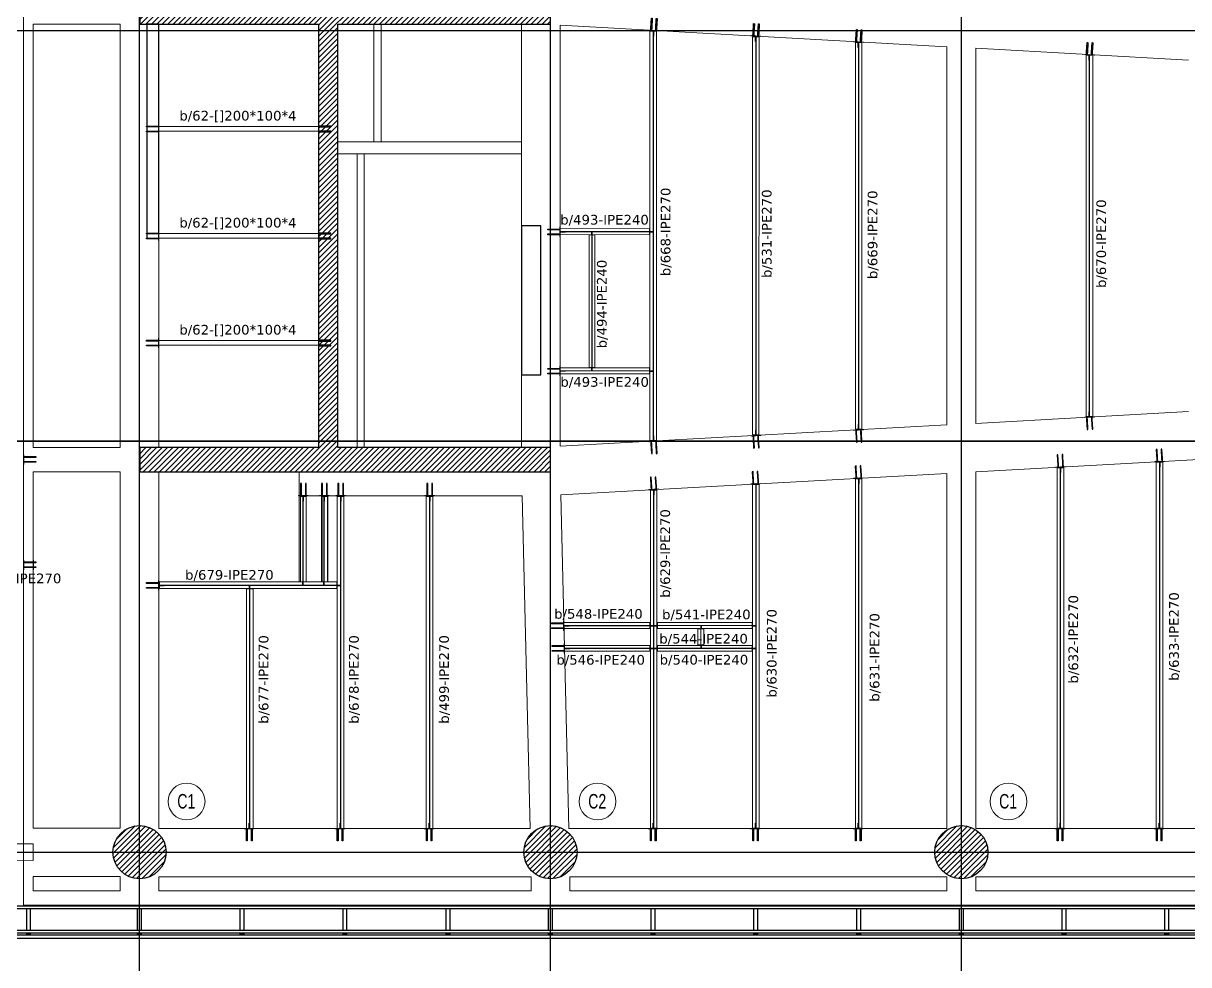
# Model space of a CAD drawing. Header units: millimetres. Extents: x -2452 to 78744, y -21906 to 33736.
# Drawn here: x 10242 to 34348, y -2327 to 17148 of the extents above; entities that cross this region are included whole.
import ezdxf
from ezdxf.enums import TextEntityAlignment as Align

# ---------------------------------------------------------------- set-up
doc = ezdxf.new("R2010")
doc.units = ezdxf.units.MM
doc.header["$LTSCALE"] = 0.9
for name, color, linetype, lineweight in [('0-3', 250, 'Continuous', 5), ('A_ALMA', 8, 'Continuous', 5), ('E_COLUMNAS-4', 1, 'Continuous', 25), ('E_MUROS-1', 2, 'Continuous', 25), ('E_TEXTO', 3, 'Continuous', 9), ('E_VIGAS', 8, 'Continuous', 9), ('E_VIGAS-1', 5, 'Continuous', 25), ('E_VIGAS-2', 10, 'Continuous', 25), ('HCB-PLATINA', 4, 'Continuous', 15), ('HCB-VIGAS', 4, 'Continuous', 15), ('VIGAS_HCB', 4, 'Continuous', 15)]:
    doc.layers.add(name, color=color, linetype=linetype, lineweight=lineweight)
for name, color, linetype in [('HCB-ACH_PANT', 253, 'Continuous'), ('HCB-ANCLAJE', 5, 'Continuous'), ('HCB-EJES', 1, 'Continuous'), ('HCB_PANTALLAS', 6, 'Continuous')]:
    doc.layers.add(name, color=color, linetype=linetype)
doc.layers.get('0-3').off()
doc.styles.add('Arial Narrow', font='', dxfattribs={"width": 0.85, "height": 0.3})
doc.styles.add('VERDANA', font='verdana.ttf')
doc.styles.get('Arial Narrow').set_extended_font_data('Arial Narrow')

# ---------------------------------------------------------------- blocks, each defined once
blk = doc.blocks.new('EST_SFM_VIGA-METALICA-SECCION-C - EST_SFM_VIGA-METALICA-UPN100-1527742-PLANTA DE PISO 14 N_E_ _56_55m')
at = {"layer": 'E_VIGAS-2'}
for p, q in [((34.044, 0.018), (-34.827, 0.018)), ((-34.827, -0.032), (34.044, -0.032))]:
    blk.add_line(p, q, dxfattribs=at)
blk = doc.blocks.new('EST_SFM_VIGA-METALICA-SECCION-C - EST_SFM_VIGA-METALICA-UPN100-1527772-PLANTA DE PISO 14 N_E_ _56_55m')
at = {"layer": 'E_VIGAS-2'}
for p, q in [((34.942, 0.032), (-34.929, 0.032)), ((-34.929, -0.018), (34.942, -0.018))]:
    blk.add_line(p, q, dxfattribs=at)
blk = doc.blocks.new('DCTIB_CNI_EST_MOD-1A-FAC_0001_rvt-2-PLANTA DE PISO 14 N_E_ _56_55m')
at = {"layer": 'E_VIGAS-1'}
for p, q in [((-68.003, 139.567), (-67.921, 139.567)), ((-68.003, 139.567), (-68.003, 139.545)), ((-68.003, 139.495), (-68.003, 139.045)), ((-67.921, 139.567), (-67.921, 139.545)), ((-67.921, 139.495), (-67.921, 139.045)), ((-65.703, 139.567), (-65.621, 139.567)), ((-65.703, 139.545), (-65.703, 139.567)), ((-65.703, 139.045), (-65.703, 139.495)), ((-65.621, 139.545), (-65.621, 139.567)), ((-65.621, 139.045), (-65.621, 139.495)), ((-63.578, 139.567), (-63.496, 139.567)), ((-63.578, 139.545), (-63.578, 139.567)), ((-63.578, 139.045), (-63.578, 139.495)), ((-63.496, 139.545), (-63.496, 139.567)), ((-63.496, 139.045), (-63.496, 139.495)), ((-61.453, 139.567), (-61.371, 139.567)), ((-61.453, 139.545), (-61.453, 139.567)), ((-61.453, 139.045), (-61.453, 139.495)), ((-61.371, 139.545), (-61.371, 139.567)), ((-61.371, 139.045), (-61.371, 139.495)), ((-59.328, 139.567), (-59.246, 139.567)), ((-59.328, 139.567), (-59.328, 139.545)), ((-59.328, 139.495), (-59.328, 139.045)), ((-59.246, 139.567), (-59.246, 139.545)), ((-59.246, 139.495), (-59.246, 139.045)), ((-57.203, 139.567), (-57.121, 139.567)), ((-57.203, 139.545), (-57.203, 139.567)), ((-57.203, 139.045), (-57.203, 139.495)), ((-57.121, 139.545), (-57.121, 139.567)), ((-57.121, 139.045), (-57.121, 139.495)), ((-55.078, 139.567), (-54.996, 139.567)), ((-55.078, 139.545), (-55.078, 139.567)), ((-55.078, 139.045), (-55.078, 139.495)), ((-54.996, 139.545), (-54.996, 139.567)), ((-54.996, 139.045), (-54.996, 139.495)), ((-52.953, 139.567), (-52.871, 139.567)), ((-52.953, 139.545), (-52.953, 139.567)), ((-52.953, 139.045), (-52.953, 139.495)), ((-52.871, 139.545), (-52.871, 139.567)), ((-52.871, 139.045), (-52.871, 139.495)), ((-50.828, 139.567), (-50.746, 139.567)), ((-50.828, 139.567), (-50.828, 139.545)), ((-50.828, 139.495), (-50.828, 139.045)), ((-50.746, 139.567), (-50.746, 139.545)), ((-50.746, 139.495), (-50.746, 139.045)), ((-48.703, 139.567), (-48.621, 139.567)), ((-48.703, 139.545), (-48.703, 139.567)), ((-48.703, 139.045), (-48.703, 139.495)), ((-48.621, 139.545), (-48.621, 139.567)), ((-48.621, 139.045), (-48.621, 139.495)), ((-46.578, 139.567), (-46.496, 139.567)), ((-46.578, 139.545), (-46.578, 139.567)), ((-46.578, 139.045), (-46.578, 139.495)), ((-46.496, 139.545), (-46.496, 139.567)), ((-46.496, 139.045), (-46.496, 139.495)), ((-44.453, 139.567), (-44.371, 139.567)), ((-44.453, 139.545), (-44.453, 139.567)), ((-44.453, 139.045), (-44.453, 139.495)), ((-44.371, 139.545), (-44.371, 139.567)), ((-44.371, 139.045), (-44.371, 139.495)), ((-70.353, 138.882), (-9.971, 138.882)), ((-9.977, 138.947), (-70.348, 138.947)), ((-68.003, 138.995), (-68.003, 138.967)), ((-68.003, 138.967), (-67.921, 138.967)), ((-68.003, 138.966), (-68.003, 138.967)), ((-67.975, 138.966), (-68.003, 138.966)), ((-67.965, 138.961), (-67.965, 138.966)), ((-67.965, 138.947), (-67.965, 138.961)), ((-67.96, 138.966), (-67.96, 138.961)), ((-67.96, 138.961), (-67.96, 138.947)), ((-67.921, 138.966), (-67.949, 138.966)), ((-67.921, 138.995), (-67.921, 138.967)), ((-67.921, 138.967), (-67.921, 138.966)), ((-65.703, 138.967), (-65.703, 138.995)), ((-65.703, 138.966), (-65.703, 138.967)), ((-65.703, 138.967), (-65.621, 138.967)), ((-65.675, 138.966), (-65.703, 138.966)), ((-65.665, 138.961), (-65.665, 138.966)), ((-65.665, 138.947), (-65.665, 138.961)), ((-65.66, 138.966), (-65.66, 138.961)), ((-65.66, 138.961), (-65.66, 138.947)), ((-65.621, 138.966), (-65.649, 138.966)), ((-65.621, 138.967), (-65.621, 138.995)), ((-65.621, 138.967), (-65.621, 138.966)), ((-63.578, 138.967), (-63.578, 138.995)), ((-63.578, 138.966), (-63.578, 138.967)), ((-63.578, 138.967), (-63.496, 138.967)), ((-63.55, 138.966), (-63.578, 138.966)), ((-63.54, 138.961), (-63.54, 138.966)), ((-63.54, 138.947), (-63.54, 138.961)), ((-63.535, 138.966), (-63.535, 138.961)), ((-63.535, 138.961), (-63.535, 138.947)), ((-63.496, 138.966), (-63.524, 138.966)), ((-63.496, 138.967), (-63.496, 138.995)), ((-63.496, 138.967), (-63.496, 138.966)), ((-61.453, 138.967), (-61.453, 138.995)), ((-61.453, 138.966), (-61.453, 138.967)), ((-61.453, 138.967), (-61.371, 138.967)), ((-61.425, 138.966), (-61.453, 138.966)), ((-61.415, 138.961), (-61.415, 138.966)), ((-61.415, 138.947), (-61.415, 138.961)), ((-61.41, 138.966), (-61.41, 138.961)), ((-61.41, 138.961), (-61.41, 138.947)), ((-61.371, 138.966), (-61.399, 138.966)), ((-61.371, 138.967), (-61.371, 138.995)), ((-61.371, 138.967), (-61.371, 138.966)), ((-59.328, 138.995), (-59.328, 138.967)), ((-59.328, 138.967), (-59.246, 138.967)), ((-59.328, 138.966), (-59.328, 138.967)), ((-59.3, 138.966), (-59.328, 138.966)), ((-59.29, 138.961), (-59.29, 138.966)), ((-59.29, 138.947), (-59.29, 138.961)), ((-59.285, 138.966), (-59.285, 138.961)), ((-59.285, 138.961), (-59.285, 138.947)), ((-59.246, 138.966), (-59.274, 138.966)), ((-59.246, 138.995), (-59.246, 138.967)), ((-59.246, 138.967), (-59.246, 138.966)), ((-57.203, 138.967), (-57.203, 138.995)), ((-57.203, 138.966), (-57.203, 138.967)), ((-57.203, 138.967), (-57.121, 138.967)), ((-57.176, 138.966), (-57.203, 138.966)), ((-57.165, 138.961), (-57.165, 138.966)), ((-57.165, 138.947), (-57.165, 138.961)), ((-57.16, 138.966), (-57.16, 138.961)), ((-57.16, 138.961), (-57.16, 138.947)), ((-57.121, 138.966), (-57.149, 138.966)), ((-57.121, 138.967), (-57.121, 138.995)), ((-57.121, 138.967), (-57.121, 138.966)), ((-55.078, 138.967), (-55.078, 138.995)), ((-55.078, 138.966), (-55.078, 138.967)), ((-55.078, 138.967), (-54.996, 138.967)), ((-55.05, 138.966), (-55.078, 138.966)), ((-55.04, 138.961), (-55.04, 138.966)), ((-55.04, 138.947), (-55.04, 138.961)), ((-55.035, 138.966), (-55.035, 138.961)), ((-55.035, 138.961), (-55.035, 138.947)), ((-54.996, 138.966), (-55.024, 138.966)), ((-54.996, 138.967), (-54.996, 138.995)), ((-54.996, 138.967), (-54.996, 138.966)), ((-52.953, 138.967), (-52.953, 138.995)), ((-52.953, 138.966), (-52.953, 138.967)), ((-52.953, 138.967), (-52.871, 138.967)), ((-52.925, 138.966), (-52.953, 138.966)), ((-52.915, 138.961), (-52.915, 138.966)), ((-52.915, 138.947), (-52.915, 138.961)), ((-52.91, 138.966), (-52.91, 138.961)), ((-52.91, 138.961), (-52.91, 138.947)), ((-52.871, 138.966), (-52.899, 138.966)), ((-52.871, 138.967), (-52.871, 138.995)), ((-52.871, 138.967), (-52.871, 138.966)), ((-50.828, 138.995), (-50.828, 138.967)), ((-50.828, 138.967), (-50.746, 138.967)), ((-50.828, 138.966), (-50.828, 138.967)), ((-50.8, 138.966), (-50.828, 138.966)), ((-50.79, 138.961), (-50.79, 138.966)), ((-50.79, 138.947), (-50.79, 138.961)), ((-50.785, 138.966), (-50.785, 138.961)), ((-50.785, 138.961), (-50.785, 138.947)), ((-50.746, 138.966), (-50.774, 138.966)), ((-50.746, 138.995), (-50.746, 138.967)), ((-50.746, 138.967), (-50.746, 138.966)), ((-48.703, 138.967), (-48.703, 138.995)), ((-48.703, 138.966), (-48.703, 138.967)), ((-48.703, 138.967), (-48.621, 138.967)), ((-48.676, 138.966), (-48.703, 138.966)), ((-48.665, 138.961), (-48.665, 138.966)), ((-48.665, 138.947), (-48.665, 138.961)), ((-48.66, 138.966), (-48.66, 138.961)), ((-48.66, 138.961), (-48.66, 138.947)), ((-48.621, 138.966), (-48.649, 138.966)), ((-48.621, 138.967), (-48.621, 138.995)), ((-48.621, 138.967), (-48.621, 138.966)), ((-46.578, 138.967), (-46.578, 138.995)), ((-46.578, 138.966), (-46.578, 138.967)), ((-46.578, 138.967), (-46.496, 138.967)), ((-46.55, 138.966), (-46.578, 138.966)), ((-46.54, 138.961), (-46.54, 138.966)), ((-46.54, 138.947), (-46.54, 138.961)), ((-46.535, 138.966), (-46.535, 138.961)), ((-46.535, 138.961), (-46.535, 138.947)), ((-46.496, 138.966), (-46.524, 138.966)), ((-46.496, 138.967), (-46.496, 138.995)), ((-46.496, 138.967), (-46.496, 138.966)), ((-44.453, 138.967), (-44.453, 138.995)), ((-44.453, 138.966), (-44.453, 138.967)), ((-44.453, 138.967), (-44.371, 138.967)), ((-44.425, 138.966), (-44.453, 138.966)), ((-44.415, 138.961), (-44.415, 138.966)), ((-44.415, 138.947), (-44.415, 138.961)), ((-44.41, 138.966), (-44.41, 138.961)), ((-44.41, 138.961), (-44.41, 138.947)), ((-44.371, 138.966), (-44.399, 138.966)), ((-44.371, 138.967), (-44.371, 138.995)), ((-44.371, 138.967), (-44.371, 138.966))]:
    blk.add_line(p, q, dxfattribs=at)
for points, knots in [([(-67.965, 138.961), (-67.965, 138.962), (-67.965, 138.963), (-67.967, 138.965), (-67.968, 138.965), (-67.97, 138.966), (-67.971, 138.966), (-67.972, 138.966), (-67.974, 138.966), (-67.975, 138.966)], [0, 0, 0, 0, 0.285714, 0.428571, 0.571429, 0.678571, 0.732143, 0.785714, 1, 1, 1, 1]), ([(-67.975, 138.966), (-67.974, 138.966), (-67.973, 138.966), (-67.97, 138.966), (-67.968, 138.965), (-67.966, 138.964), (-67.965, 138.963), (-67.965, 138.962), (-67.965, 138.961)], [0, 0, 0, 0, 0.142857, 0.285714, 0.428571, 0.571429, 0.785714, 1, 1, 1, 1]), ([(-67.96, 138.961), (-67.96, 138.962), (-67.959, 138.963), (-67.958, 138.965), (-67.956, 138.965), (-67.955, 138.966), (-67.954, 138.966), (-67.952, 138.966), (-67.95, 138.966), (-67.949, 138.966)], [0, 0, 0, 0, 0.285714, 0.428571, 0.571429, 0.678571, 0.732143, 0.785714, 1, 1, 1, 1]), ([(-67.949, 138.966), (-67.95, 138.966), (-67.951, 138.966), (-67.954, 138.966), (-67.956, 138.965), (-67.958, 138.964), (-67.959, 138.963), (-67.96, 138.962), (-67.96, 138.961)], [0, 0, 0, 0, 0.142857, 0.285714, 0.428571, 0.571429, 0.785714, 1, 1, 1, 1]), ([(-65.675, 138.966), (-65.674, 138.966), (-65.673, 138.966), (-65.67, 138.966), (-65.668, 138.965), (-65.666, 138.964), (-65.665, 138.963), (-65.665, 138.962), (-65.665, 138.961)], [0, 0, 0, 0, 0.142857, 0.285714, 0.428571, 0.571429, 0.785714, 1, 1, 1, 1]), ([(-65.665, 138.961), (-65.665, 138.962), (-65.665, 138.963), (-65.667, 138.965), (-65.668, 138.965), (-65.67, 138.966), (-65.671, 138.966), (-65.672, 138.966), (-65.674, 138.966), (-65.675, 138.966)], [0, 0, 0, 0, 0.285714, 0.428571, 0.571429, 0.678571, 0.732143, 0.785714, 1, 1, 1, 1]), ([(-65.649, 138.966), (-65.65, 138.966), (-65.651, 138.966), (-65.654, 138.966), (-65.656, 138.965), (-65.658, 138.964), (-65.659, 138.963), (-65.66, 138.962), (-65.66, 138.961)], [0, 0, 0, 0, 0.142857, 0.285714, 0.428571, 0.571429, 0.785714, 1, 1, 1, 1]), ([(-65.66, 138.961), (-65.66, 138.962), (-65.659, 138.963), (-65.658, 138.965), (-65.656, 138.965), (-65.655, 138.966), (-65.654, 138.966), (-65.652, 138.966), (-65.65, 138.966), (-65.649, 138.966)], [0, 0, 0, 0, 0.285714, 0.428571, 0.571429, 0.678571, 0.732143, 0.785714, 1, 1, 1, 1]), ([(-63.55, 138.966), (-63.549, 138.966), (-63.548, 138.966), (-63.545, 138.966), (-63.543, 138.965), (-63.541, 138.964), (-63.54, 138.963), (-63.54, 138.962), (-63.54, 138.961)], [0, 0, 0, 0, 0.142857, 0.285714, 0.428571, 0.571429, 0.785714, 1, 1, 1, 1]), ([(-63.54, 138.961), (-63.54, 138.962), (-63.54, 138.963), (-63.542, 138.965), (-63.543, 138.965), (-63.545, 138.966), (-63.546, 138.966), (-63.547, 138.966), (-63.549, 138.966), (-63.55, 138.966)], [0, 0, 0, 0, 0.285714, 0.428571, 0.571429, 0.678571, 0.732143, 0.785714, 1, 1, 1, 1]), ([(-63.524, 138.966), (-63.525, 138.966), (-63.526, 138.966), (-63.529, 138.966), (-63.531, 138.965), (-63.533, 138.964), (-63.534, 138.963), (-63.535, 138.962), (-63.535, 138.961)], [0, 0, 0, 0, 0.142857, 0.285714, 0.428571, 0.571429, 0.785714, 1, 1, 1, 1]), ([(-63.535, 138.961), (-63.535, 138.962), (-63.534, 138.963), (-63.533, 138.965), (-63.531, 138.965), (-63.53, 138.966), (-63.529, 138.966), (-63.527, 138.966), (-63.525, 138.966), (-63.524, 138.966)], [0, 0, 0, 0, 0.285714, 0.428571, 0.571429, 0.678571, 0.732143, 0.785714, 1, 1, 1, 1]), ([(-61.425, 138.966), (-61.424, 138.966), (-61.423, 138.966), (-61.42, 138.966), (-61.418, 138.965), (-61.416, 138.964), (-61.415, 138.963), (-61.415, 138.962), (-61.415, 138.961)], [0, 0, 0, 0, 0.142857, 0.285714, 0.428571, 0.571429, 0.785714, 1, 1, 1, 1]), ([(-61.415, 138.961), (-61.415, 138.962), (-61.415, 138.963), (-61.417, 138.965), (-61.418, 138.965), (-61.42, 138.966), (-61.421, 138.966), (-61.422, 138.966), (-61.424, 138.966), (-61.425, 138.966)], [0, 0, 0, 0, 0.285714, 0.428571, 0.571429, 0.678571, 0.732143, 0.785714, 1, 1, 1, 1]), ([(-61.399, 138.966), (-61.4, 138.966), (-61.401, 138.966), (-61.404, 138.966), (-61.406, 138.965), (-61.408, 138.964), (-61.409, 138.963), (-61.41, 138.962), (-61.41, 138.961)], [0, 0, 0, 0, 0.142857, 0.285714, 0.428571, 0.571429, 0.785714, 1, 1, 1, 1]), ([(-61.41, 138.961), (-61.41, 138.962), (-61.409, 138.963), (-61.408, 138.965), (-61.406, 138.965), (-61.405, 138.966), (-61.404, 138.966), (-61.402, 138.966), (-61.4, 138.966), (-61.399, 138.966)], [0, 0, 0, 0, 0.285714, 0.428571, 0.571429, 0.678571, 0.732143, 0.785714, 1, 1, 1, 1]), ([(-59.29, 138.961), (-59.29, 138.962), (-59.29, 138.963), (-59.292, 138.965), (-59.293, 138.965), (-59.295, 138.966), (-59.296, 138.966), (-59.297, 138.966), (-59.299, 138.966), (-59.3, 138.966)], [0, 0, 0, 0, 0.285714, 0.428571, 0.571429, 0.678571, 0.732143, 0.785714, 1, 1, 1, 1]), ([(-59.3, 138.966), (-59.299, 138.966), (-59.298, 138.966), (-59.295, 138.966), (-59.293, 138.965), (-59.291, 138.964), (-59.29, 138.963), (-59.29, 138.962), (-59.29, 138.961)], [0, 0, 0, 0, 0.142857, 0.285714, 0.428571, 0.571429, 0.785714, 1, 1, 1, 1]), ([(-59.285, 138.961), (-59.285, 138.962), (-59.284, 138.963), (-59.283, 138.965), (-59.281, 138.965), (-59.28, 138.966), (-59.279, 138.966), (-59.277, 138.966), (-59.275, 138.966), (-59.274, 138.966)], [0, 0, 0, 0, 0.285714, 0.428571, 0.571429, 0.678571, 0.732143, 0.785714, 1, 1, 1, 1]), ([(-59.274, 138.966), (-59.275, 138.966), (-59.276, 138.966), (-59.279, 138.966), (-59.281, 138.965), (-59.283, 138.964), (-59.284, 138.963), (-59.285, 138.962), (-59.285, 138.961)], [0, 0, 0, 0, 0.142857, 0.285714, 0.428571, 0.571429, 0.785714, 1, 1, 1, 1]), ([(-57.176, 138.966), (-57.175, 138.966), (-57.173, 138.966), (-57.171, 138.966), (-57.168, 138.965), (-57.167, 138.964), (-57.165, 138.963), (-57.165, 138.962), (-57.165, 138.961)], [0, 0, 0, 0, 0.142857, 0.285714, 0.428571, 0.571429, 0.785714, 1, 1, 1, 1]), ([(-57.165, 138.961), (-57.165, 138.962), (-57.165, 138.963), (-57.167, 138.965), (-57.168, 138.965), (-57.17, 138.966), (-57.171, 138.966), (-57.173, 138.966), (-57.174, 138.966), (-57.176, 138.966)], [0, 0, 0, 0, 0.285714, 0.428571, 0.571429, 0.678571, 0.732143, 0.785714, 1, 1, 1, 1]), ([(-57.149, 138.966), (-57.15, 138.966), (-57.152, 138.966), (-57.154, 138.966), (-57.156, 138.965), (-57.158, 138.964), (-57.16, 138.963), (-57.16, 138.962), (-57.16, 138.961)], [0, 0, 0, 0, 0.142857, 0.285714, 0.428571, 0.571429, 0.785714, 1, 1, 1, 1]), ([(-57.16, 138.961), (-57.16, 138.962), (-57.159, 138.963), (-57.158, 138.965), (-57.156, 138.965), (-57.155, 138.966), (-57.154, 138.966), (-57.152, 138.966), (-57.15, 138.966), (-57.149, 138.966)], [0, 0, 0, 0, 0.285714, 0.428571, 0.571429, 0.678571, 0.732143, 0.785714, 1, 1, 1, 1]), ([(-55.05, 138.966), (-55.049, 138.966), (-55.048, 138.966), (-55.045, 138.966), (-55.043, 138.965), (-55.041, 138.964), (-55.04, 138.963), (-55.04, 138.962), (-55.04, 138.961)], [0, 0, 0, 0, 0.142857, 0.285714, 0.428571, 0.571429, 0.785714, 1, 1, 1, 1]), ([(-55.04, 138.961), (-55.04, 138.962), (-55.04, 138.963), (-55.042, 138.965), (-55.043, 138.965), (-55.045, 138.966), (-55.046, 138.966), (-55.047, 138.966), (-55.049, 138.966), (-55.05, 138.966)], [0, 0, 0, 0, 0.285714, 0.428571, 0.571429, 0.678571, 0.732143, 0.785714, 1, 1, 1, 1]), ([(-55.024, 138.966), (-55.025, 138.966), (-55.026, 138.966), (-55.029, 138.966), (-55.031, 138.965), (-55.033, 138.964), (-55.034, 138.963), (-55.035, 138.962), (-55.035, 138.961)], [0, 0, 0, 0, 0.142857, 0.285714, 0.428571, 0.571429, 0.785714, 1, 1, 1, 1]), ([(-55.035, 138.961), (-55.035, 138.962), (-55.034, 138.963), (-55.033, 138.965), (-55.031, 138.965), (-55.03, 138.966), (-55.029, 138.966), (-55.027, 138.966), (-55.025, 138.966), (-55.024, 138.966)], [0, 0, 0, 0, 0.285714, 0.428571, 0.571429, 0.678571, 0.732143, 0.785714, 1, 1, 1, 1]), ([(-52.925, 138.966), (-52.924, 138.966), (-52.923, 138.966), (-52.92, 138.966), (-52.918, 138.965), (-52.916, 138.964), (-52.915, 138.963), (-52.915, 138.962), (-52.915, 138.961)], [0, 0, 0, 0, 0.142857, 0.285714, 0.428571, 0.571429, 0.785714, 1, 1, 1, 1]), ([(-52.915, 138.961), (-52.915, 138.962), (-52.915, 138.963), (-52.917, 138.965), (-52.918, 138.965), (-52.92, 138.966), (-52.921, 138.966), (-52.922, 138.966), (-52.924, 138.966), (-52.925, 138.966)], [0, 0, 0, 0, 0.285714, 0.428571, 0.571429, 0.678571, 0.732143, 0.785714, 1, 1, 1, 1]), ([(-52.899, 138.966), (-52.9, 138.966), (-52.901, 138.966), (-52.904, 138.966), (-52.906, 138.965), (-52.908, 138.964), (-52.909, 138.963), (-52.91, 138.962), (-52.91, 138.961)], [0, 0, 0, 0, 0.142857, 0.285714, 0.428571, 0.571429, 0.785714, 1, 1, 1, 1]), ([(-52.91, 138.961), (-52.91, 138.962), (-52.909, 138.963), (-52.908, 138.965), (-52.906, 138.965), (-52.905, 138.966), (-52.904, 138.966), (-52.902, 138.966), (-52.9, 138.966), (-52.899, 138.966)], [0, 0, 0, 0, 0.285714, 0.428571, 0.571429, 0.678571, 0.732143, 0.785714, 1, 1, 1, 1]), ([(-50.79, 138.961), (-50.79, 138.962), (-50.79, 138.963), (-50.792, 138.965), (-50.793, 138.965), (-50.795, 138.966), (-50.796, 138.966), (-50.797, 138.966), (-50.799, 138.966), (-50.8, 138.966)], [0, 0, 0, 0, 0.285714, 0.428571, 0.571429, 0.678571, 0.732143, 0.785714, 1, 1, 1, 1]), ([(-50.8, 138.966), (-50.799, 138.966), (-50.798, 138.966), (-50.795, 138.966), (-50.793, 138.965), (-50.791, 138.964), (-50.79, 138.963), (-50.79, 138.962), (-50.79, 138.961)], [0, 0, 0, 0, 0.142857, 0.285714, 0.428571, 0.571429, 0.785714, 1, 1, 1, 1]), ([(-50.785, 138.961), (-50.785, 138.962), (-50.784, 138.963), (-50.783, 138.965), (-50.781, 138.965), (-50.78, 138.966), (-50.779, 138.966), (-50.777, 138.966), (-50.775, 138.966), (-50.774, 138.966)], [0, 0, 0, 0, 0.285714, 0.428571, 0.571429, 0.678571, 0.732143, 0.785714, 1, 1, 1, 1]), ([(-50.774, 138.966), (-50.775, 138.966), (-50.776, 138.966), (-50.779, 138.966), (-50.781, 138.965), (-50.783, 138.964), (-50.784, 138.963), (-50.785, 138.962), (-50.785, 138.961)], [0, 0, 0, 0, 0.142857, 0.285714, 0.428571, 0.571429, 0.785714, 1, 1, 1, 1]), ([(-48.676, 138.966), (-48.675, 138.966), (-48.673, 138.966), (-48.671, 138.966), (-48.668, 138.965), (-48.667, 138.964), (-48.665, 138.963), (-48.665, 138.962), (-48.665, 138.961)], [0, 0, 0, 0, 0.142857, 0.285714, 0.428571, 0.571429, 0.785714, 1, 1, 1, 1]), ([(-48.665, 138.961), (-48.665, 138.962), (-48.665, 138.963), (-48.667, 138.965), (-48.668, 138.965), (-48.67, 138.966), (-48.671, 138.966), (-48.673, 138.966), (-48.674, 138.966), (-48.676, 138.966)], [0, 0, 0, 0, 0.285714, 0.428571, 0.571429, 0.678571, 0.732143, 0.785714, 1, 1, 1, 1]), ([(-48.649, 138.966), (-48.65, 138.966), (-48.652, 138.966), (-48.654, 138.966), (-48.656, 138.965), (-48.658, 138.964), (-48.66, 138.963), (-48.66, 138.962), (-48.66, 138.961)], [0, 0, 0, 0, 0.142857, 0.285714, 0.428571, 0.571429, 0.785714, 1, 1, 1, 1]), ([(-48.66, 138.961), (-48.66, 138.962), (-48.659, 138.963), (-48.658, 138.965), (-48.656, 138.965), (-48.655, 138.966), (-48.654, 138.966), (-48.652, 138.966), (-48.65, 138.966), (-48.649, 138.966)], [0, 0, 0, 0, 0.285714, 0.428571, 0.571429, 0.678571, 0.732143, 0.785714, 1, 1, 1, 1]), ([(-46.55, 138.966), (-46.549, 138.966), (-46.548, 138.966), (-46.545, 138.966), (-46.543, 138.965), (-46.541, 138.964), (-46.54, 138.963), (-46.54, 138.962), (-46.54, 138.961)], [0, 0, 0, 0, 0.142857, 0.285714, 0.428571, 0.571429, 0.785714, 1, 1, 1, 1]), ([(-46.54, 138.961), (-46.54, 138.962), (-46.54, 138.963), (-46.542, 138.965), (-46.543, 138.965), (-46.545, 138.966), (-46.546, 138.966), (-46.547, 138.966), (-46.549, 138.966), (-46.55, 138.966)], [0, 0, 0, 0, 0.285714, 0.428571, 0.571429, 0.678571, 0.732143, 0.785714, 1, 1, 1, 1]), ([(-46.524, 138.966), (-46.525, 138.966), (-46.526, 138.966), (-46.529, 138.966), (-46.531, 138.965), (-46.533, 138.964), (-46.534, 138.963), (-46.535, 138.962), (-46.535, 138.961)], [0, 0, 0, 0, 0.142857, 0.285714, 0.428571, 0.571429, 0.785714, 1, 1, 1, 1]), ([(-46.535, 138.961), (-46.535, 138.962), (-46.534, 138.963), (-46.533, 138.965), (-46.531, 138.965), (-46.53, 138.966), (-46.529, 138.966), (-46.527, 138.966), (-46.525, 138.966), (-46.524, 138.966)], [0, 0, 0, 0, 0.285714, 0.428571, 0.571429, 0.678571, 0.732143, 0.785714, 1, 1, 1, 1]), ([(-44.425, 138.966), (-44.424, 138.966), (-44.423, 138.966), (-44.42, 138.966), (-44.418, 138.965), (-44.416, 138.964), (-44.415, 138.963), (-44.415, 138.962), (-44.415, 138.961)], [0, 0, 0, 0, 0.142857, 0.285714, 0.428571, 0.571429, 0.785714, 1, 1, 1, 1]), ([(-44.415, 138.961), (-44.415, 138.962), (-44.415, 138.963), (-44.417, 138.965), (-44.418, 138.965), (-44.42, 138.966), (-44.421, 138.966), (-44.422, 138.966), (-44.424, 138.966), (-44.425, 138.966)], [0, 0, 0, 0, 0.285714, 0.428571, 0.571429, 0.678571, 0.732143, 0.785714, 1, 1, 1, 1]), ([(-44.399, 138.966), (-44.4, 138.966), (-44.401, 138.966), (-44.404, 138.966), (-44.406, 138.965), (-44.408, 138.964), (-44.409, 138.963), (-44.41, 138.962), (-44.41, 138.961)], [0, 0, 0, 0, 0.142857, 0.285714, 0.428571, 0.571429, 0.785714, 1, 1, 1, 1]), ([(-44.41, 138.961), (-44.41, 138.962), (-44.409, 138.963), (-44.408, 138.965), (-44.406, 138.965), (-44.405, 138.966), (-44.404, 138.966), (-44.402, 138.966), (-44.4, 138.966), (-44.399, 138.966)], [0, 0, 0, 0, 0.285714, 0.428571, 0.571429, 0.678571, 0.732143, 0.785714, 1, 1, 1, 1])]:
    blk.add_open_spline(points, degree=3, knots=knots, dxfattribs=at)
for name, p in [('EST_SFM_VIGA-METALICA-SECCION-C - EST_SFM_VIGA-METALICA-UPN100-1527742-PLANTA DE PISO 14 N_E_ _56_55m', (-39.77, 139.527)), ('EST_SFM_VIGA-METALICA-SECCION-C - EST_SFM_VIGA-METALICA-UPN100-1527772-PLANTA DE PISO 14 N_E_ _56_55m', (-40.169, 139.013))]:
    blk.add_blockref(name, p, dxfattribs=at)
blk = doc.blocks.new('CNI_TAG COLUMNAS CONCRETO MARCA - CNI_COLUMNA CONCRETO-582370-PLANTA DE PISO 14 N_E_ _56_55m')
at = {"layer": 'E_TEXTO'}
for start, end in [(360, 180), (180, 360)]:
    blk.add_arc((0.00026, -0.00015), 0.00254, start, end, dxfattribs=at)
blk = doc.blocks.new('CX-CONC')
at = {"layer": 'HCB-ANCLAJE'}
for points in [[(-50, -8), (-46, -6), (-42, -8), (-40, -8), (-38, -14), (-38, -52), (-38, -256), (-54, -256), (-54, -52), (-54, -14), (-52, -8)], [(50, -8), (54, -6), (58, -8), (60, -8), (62, -14), (62, -52), (62, -256), (46, -256), (46, -52), (46, -14), (48, -8)]]:
    blk.add_lwpolyline(points, close=True, dxfattribs=at)
at = {"layer": 'HCB-PLATINA'}
blk.add_lwpolyline([(-100, -6), (100, -6), (100, 0), (-100, 0)], close=True, dxfattribs=at)

msp = doc.modelspace()

# ---------------------------------------------------------------- hatches: boundary and pattern name
at = {"layer": 'HCB-ACH_PANT'}
h = msp.add_hatch(dxfattribs=at)
h.set_pattern_fill('ANSI31', color=256, scale=25)
h.set_pattern_definition([(45, (-17030.31, -55448.78), (-56.1266, 56.1266), [])])
h.paths.add_polyline_path([(12649.3, 8370.1), (12649.3, 7870.1), (21149.3, 7870.1), (21149.3, 8370.1), (16749.3, 8370.1), (16749.3, 17130.1), (21149.3, 17130.1), (21149.3, 17630.1), (12649.3, 17630.1), (12649.3, 17130.1), (16349.3, 17130.1), (16349.3, 8370.1)])
h = msp.add_hatch(dxfattribs=at)
h.set_pattern_fill('ANSI31', color=256, scale=25)
edge = h.paths.add_edge_path()
edge.add_arc((12646.2, 0), 550, 0, 360)
h = msp.add_hatch(dxfattribs=at)
h.set_pattern_fill('ANSI31', color=256, scale=25)
h.set_pattern_definition([(45, (8500, -7e-12), (-56.1266, 56.1266), [])])
edge = h.paths.add_edge_path()
edge.add_arc((21146.2, 0), 550, 0, 360)
h = msp.add_hatch(dxfattribs=at)
h.set_pattern_fill('ANSI31', color=256, scale=25)
h.set_pattern_definition([(45, (17000, -7e-12), (-56.1266, 56.1266), [])])
edge = h.paths.add_edge_path()
edge.add_arc((29646.2, 0), 550, 0, 360)

# ---------------------------------------------------------------- linework, layer by layer
for points in [[(23274.4, 16883.3), (23274.4, 16993.3), (23280.4, 16993.3), (23280.4, 16883.3)], [(25387, 16772.1), (25387, 16882.1), (25393, 16882.1), (25393, 16772.1)], [(27511.8, 16648.7), (27511.8, 16758.7), (27517.8, 16758.7), (27517.8, 16648.7)], [(32286.8, 16384.4), (32286.8, 16494.4), (32292.8, 16494.4), (32292.8, 16384.4)], [(21457.4, 12830.5), (21347.4, 12830.5), (21347.4, 12836.5), (21457.4, 12836.5)], [(21457.4, 9948.9), (21347.4, 9948.9), (21347.4, 9954.9), (21457.4, 9954.9)], [(32286.9, 9111.7), (32286.9, 9001.7), (32292.9, 9001.7), (32292.9, 9111.7)], [(25386.7, 8730.5), (25386.7, 8620.5), (25392.7, 8620.5), (25392.7, 8730.5)], [(27511.7, 8847.9), (27511.7, 8737.9), (27517.7, 8737.9), (27517.7, 8847.9)], [(23274.6, 8613.9), (23274.6, 8503.9), (23280.6, 8503.9), (23280.6, 8613.9)], [(31705.7, 7857.5), (31705.7, 7967.5), (31699.7, 7967.5), (31699.7, 7857.5)], [(33755.5, 7970.7), (33755.5, 8080.7), (33749.5, 8080.7), (33749.5, 7970.7)], [(27530.5, 7626.8), (27530.5, 7736.8), (27524.5, 7736.8), (27524.5, 7626.8)], [(23290.7, 7393.1), (23290.7, 7503.1), (23284.7, 7503.1), (23284.7, 7393.1)], [(25399.5, 7509.1), (25399.5, 7619.1), (25393.5, 7619.1), (25393.5, 7509.1)], [(16037.9, 7260.1), (16037.9, 7370.1), (16031.9, 7370.1), (16031.9, 7260.1)], [(16472.9, 7260.1), (16472.9, 7370.1), (16466.9, 7370.1), (16466.9, 7260.1)], [(16813.2, 7260.1), (16813.2, 7370.1), (16807.2, 7370.1), (16807.2, 7260.1)], [(18655.5, 7260.2), (18655.5, 7370.2), (18649.5, 7370.2), (18649.5, 7260.2)], [(13157.1, 5513.1), (13047.1, 5513.1), (13047.1, 5519.1), (13157.1, 5519.1)], [(21534.7, 4679.3), (21424.7, 4679.3), (21424.7, 4685.3), (21534.7, 4685.3)], [(21548.9, 4209.3), (21438.9, 4209.3), (21438.9, 4215.3), (21548.9, 4215.3)], [(14922.8, 600.1), (14922.8, 490.1), (14916.8, 490.1), (14916.8, 600.1)], [(16800.6, 600.1), (16800.6, 490.1), (16794.6, 490.1), (16794.6, 600.1)], [(18642.9, 600.1), (18642.9, 490.1), (18636.9, 490.1), (18636.9, 600.1)], [(23278.1, 600.1), (23278.1, 490.1), (23272.1, 490.1), (23272.1, 600.1)], [(25392.9, 600.1), (25392.9, 490.1), (25386.9, 490.1), (25386.9, 600.1)], [(27517.9, 600.1), (27517.9, 490.1), (27511.9, 490.1), (27511.9, 600.1)], [(31692.9, 600.1), (31692.9, 490.1), (31686.9, 490.1), (31686.9, 600.1)], [(33742.9, 600.1), (33742.9, 490.1), (33736.9, 490.1), (33736.9, 600.1)]]:
    msp.add_lwpolyline(points, close=True)
at = {"layer": 'A_ALMA'}
for p, q in [((23267.8, 8527.2), (23267.8, 16979.6)), ((23274.4, 8527.2), (23274.4, 16979.6)), ((25392.9, 8640.9), (25392.9, 16862)), ((25399.5, 8640.9), (25399.5, 16862)), ((27517.9, 8758.2), (27517.9, 16744.4)), ((27524.5, 8758.2), (27524.5, 16744.4)), ((32292.9, 9011.8), (32292.9, 16486.4)), ((32299.5, 9015.7), (32299.5, 16486.4)), ((21357.4, 12842.7), (23193.7, 12842.7)), ((21357.4, 12836.5), (23194.7, 12836.5)), ((22003.2, 10028.2), (22003.2, 12770.4)), ((22009.4, 10028.2), (22009.4, 12770.4)), ((21357.4, 9961.1), (23193.7, 9961.1)), ((21357.4, 9954.9), (23194.7, 9954.9)), ((33742.9, 510), (33742.9, 8066.8)), ((33749.5, 510), (33749.5, 8066.8)), ((27517.9, 510), (27517.9, 7716.7)), ((27524.5, 510), (27524.5, 7716.7)), ((31692.9, 510), (31692.9, 7953.5)), ((31699.5, 510), (31699.5, 7953.5)), ((23278.1, 510), (23278.1, 7482.5)), ((23284.7, 510), (23284.7, 7482.5)), ((25392.9, 512.8), (25392.9, 7599.3)), ((25399.5, 512.8), (25399.5, 7599.3)), ((16025.3, 5590.1), (16025.3, 7370.1)), ((16031.9, 5590.1), (16031.9, 7370.1)), ((16460.3, 5590.1), (16460.3, 7360.1)), ((16466.9, 5590.1), (16466.9, 7360.1)), ((16800.6, 510), (16800.6, 7360.1)), ((16807.2, 510), (16807.2, 7350.1)), ((18642.9, 510), (18642.9, 7360.1)), ((18649.5, 510), (18649.5, 7350.1)), ((13058.9, 5525.9), (16723.7, 5525.9)), ((13058.9, 5519.3), (16723.7, 5519.3)), ((14922.9, 510), (14922.9, 5445.1)), ((14922.9, 510), (14922.9, 5442.3)), ((14929.5, 510), (14929.5, 5445.1)), ((14929.5, 510), (14929.5, 5442.3)), ((21436.2, 4691.9), (23203.9, 4691.9)), ((21436.2, 4685.7), (23204.9, 4685.7)), ((23358.9, 4693), (25318.7, 4693)), ((23359.9, 4686.8), (25319.7, 4686.8)), ((24254.3, 4288.7), (24254.3, 4618.7)), ((24259.5, 4288.7), (24259.5, 4618.7)), ((21448.9, 4222.2), (23203.5, 4222.2)), ((21448.9, 4216), (23203.5, 4216)), ((23358.9, 4222.2), (25319.7, 4222.2)), ((23358.9, 4216), (25319.7, 4216))]:
    msp.add_line(p, q, dxfattribs=at)
at = {"layer": 'E_COLUMNAS-4', "color": 6}
for centre in [(12646.2, 0), (21146.2, 0), (29646.2, 0)]:
    msp.add_circle(centre, 550, dxfattribs=at)
at = {"layer": 'E_MUROS-1'}
for points in [[(12796.1, 17130.1), (12796.2, 12700.1), (13046.2, 12700.1), (13046.1, 17130.1)], [(20946.4, 9872.5), (20946.4, 12956.6), (20546.4, 12956.6), (20546.4, 9872.5)]]:
    msp.add_lwpolyline(points, close=True, dxfattribs=at)
at = {"layer": 'E_VIGAS', "color": 30, "true_color": 0xf26722}
for p, q in [((16746.3, 14697.8), (20546.3, 14697.9)), ((20546.3, 14447.9), (16746.3, 14447.8))]:
    msp.add_line(p, q, dxfattribs=at)
at = {"layer": 'E_VIGAS'}
for points in [[(10247.2, 26595.9), (10247.2, -1095.9), (66047.4, -1095.8), (66047.4, 26595.9)], [(10447.2, 17132.6), (10447.2, 8370.2), (12247.2, 8370.2), (12247.1, 17132.6)], [(37818.9, 490.1), (37934.8, 8125.2), (34555.2, 8125.2), (29947.2, 7870.7), (29947.2, 490.1)], [(12247.2, 500), (12247.2, 7870.2), (10447.2, 7870.2), (10447.2, 500)], [(29347.2, 490.1), (29347.2, 7837.5), (21361.1, 7396.4), (21527.1, 490.1)], [(12247.2, -795.9), (12247.2, -500), (10447.2, -500), (10447.2, -795.9)], [(37803.7, -509.9), (29947.2, -509.9), (29947.2, -795.9), (37799.4, -795.9)]]:
    msp.add_lwpolyline(points, close=True, dxfattribs=at)
for points in [[(13047.2, 8370.2), (13047.1, 17130.2)], [(17646.3, 17127.8), (17646.3, 14697.8), (17496.3, 14697.8), (17496.3, 17127.8)], [(20547.4, 8370.2), (20547.4, 8370.2), (20547.4, 17130.2), (20547.4, 17130.2)], [(21347.4, 8397.2), (29347.2, 8839.1), (29347.2, 16663.4), (21347.4, 17106.2), (21347.4, 8397.2)], [(34347.4, 16386.6), (29947.2, 16630.2), (29947.2, 8872.2), (34347.4, 9115.2)], [(17146.3, 8367.8), (17146.2, 14447.8), (17296.2, 14447.8), (17296.3, 8367.8)], [(13047.2, 7870.2), (13047.2, 5590.1), (15946.2, 5590.1), (15947.2, 7370.2), (15947.2, 7870.2)], [(13047.2, 490.1), (13047.2, 5590.1), (13047.2, 490.1), (16661.2, 490.1), (20726.8, 490.1), (20561.5, 7370.2), (20561.5, 7370.2), (16531.2, 7370.1), (16531.2, 5590.1)], [(15977.7, 5590.1), (15977.7, 7370.1), (15947.2, 7370.1)], [(16411.1, 7370.1), (16096.2, 7370.1), (16096.2, 5590.1), (16411.2, 5590.1), (16411.2, 7370.1)], [(20747.2, -795.9), (20747.2, -509.9), (13047.2, -509.9), (13047.2, -795.9), (20747.2, -795.9)], [(21547.2, -795.9), (29347.2, -795.9), (29347.2, -509.9), (21547.2, -509.9), (21547.2, -795.9)]]:
    msp.add_lwpolyline(points, dxfattribs=at)
at = {"layer": 'HCB-EJES'}
for p, q in [((12646.2, -5780.2), (12646.2, 31280.5)), ((21146.2, -5780.2), (21146.2, 31280.5)), ((29646.2, -5780.2), (29646.2, 31280.5)), ((-952.1, 17000), (77244.5, 17000)), ((-952.1, 0), (77244.5, 0))]:
    msp.add_line(p, q, dxfattribs=at)
msp.add_lwpolyline([(77244.5, 8500), (-952.1, 8500), (77244.5, 8500)], dxfattribs=at)
at = {"layer": 'HCB-VIGAS'}
for points in [[(22003.2, 12836.5), (21993.2, 12836.5), (21993.2, 12775.9), (22003.2, 12775.9)], [(22003.2, 12770.4), (22009.4, 12770.2), (22009.4, 12826.5), (22003.2, 12826.5)], [(23193.7, 12836.5), (23193.7, 12842.7), (23277.8, 12842.7), (23277.8, 12836.5)], [(23203.7, 12836.5), (23267.8, 12836.5), (23267.8, 12826.5), (23203.7, 12826.5)], [(22003.2, 9961.1), (21993.2, 9961.1), (21993.2, 10018.5), (22003.2, 10018.5)], [(22003.2, 10028.5), (22009.4, 10028.2), (22009.4, 9971.1), (22003.2, 9971.1)], [(23193.7, 9954.9), (23193.7, 9961.1), (23257.8, 9961.1), (23257.8, 9954.9)], [(23203.7, 9954.9), (23267.8, 9954.9), (23267.8, 9944.9), (23203.7, 9944.9)], [(10447.2, 5842.7), (10453.2, 5842.7), (10453.2, 6042.7), (10447.2, 6042.7)], [(16025.3, 5525.9), (16015.3, 5525.9), (16015.3, 5577.2), (16025.3, 5577.2)], [(16025.3, 5590.1), (16031.9, 5590.1), (16031.9, 5535.9), (16025.3, 5535.9)], [(16460.3, 5525.9), (16450.3, 5525.9), (16450.3, 5577.2), (16460.3, 5577.2)], [(16460.3, 5590.1), (16466.9, 5590.1), (16466.9, 5535.9), (16460.3, 5535.9)], [(14922.9, 5519.3), (14912.9, 5519.3), (14912.9, 5455.1), (14922.9, 5455.1)], [(14922.9, 5445.1), (14929.5, 5445.1), (14929.5, 5509.3), (14922.9, 5509.3)], [(16726.4, 5519.3), (16726.4, 5525.9), (16790.6, 5525.9), (16790.6, 5519.3)], [(16800.6, 5519.3), (16800.6, 5509.3), (16739.3, 5509.3), (16739.3, 5519.3)], [(23203.9, 4685.7), (23203.9, 4691.9), (23268.1, 4691.9), (23268.1, 4685.7)], [(23278.1, 4685.7), (23213.9, 4685.7), (23213.9, 4675.7), (23278.1, 4675.7)], [(23284.7, 4686.8), (23348.9, 4686.8), (23348.9, 4676.8), (23284.7, 4676.8)], [(23358.9, 4686.8), (23358.9, 4693), (23294.7, 4693), (23294.7, 4686.8)], [(24259.5, 4618.7), (24254.3, 4618.7), (24254.3, 4676.8), (24259.5, 4676.8)], [(24259.5, 4686.8), (24259.5, 4629.1), (24269.5, 4629.1), (24269.5, 4686.8)], [(25318.7, 4686.8), (25318.7, 4693), (25382.9, 4693), (25382.9, 4686.8)], [(25392.9, 4686.8), (25328.7, 4686.8), (25328.7, 4676.8), (25392.9, 4676.8)], [(23203.9, 4216), (23203.9, 4222.2), (23268.1, 4222.2), (23268.1, 4216)], [(23278.1, 4216), (23213.9, 4216), (23213.9, 4206), (23278.1, 4206)], [(23284.7, 4216), (23348.9, 4216), (23348.9, 4206), (23284.7, 4206)], [(23358.9, 4216), (23358.9, 4222.2), (23294.7, 4222.2), (23294.7, 4216)], [(24259.5, 4288.7), (24254.3, 4288.7), (24254.3, 4230.7), (24259.5, 4230.7)], [(24259.5, 4222.2), (24259.5, 4278.7), (24269.5, 4278.7), (24269.5, 4222.2)], [(25318.7, 4216), (25318.7, 4222.2), (25382.9, 4222.2), (25382.9, 4216)], [(25392.9, 4216), (25328.7, 4216), (25328.7, 4206), (25392.9, 4206)]]:
    msp.add_lwpolyline(points, close=True, dxfattribs=at)
at = {"layer": 'HCB_PANTALLAS'}
msp.add_lwpolyline([(12649.3, 8370.1), (12649.3, 7870.1), (21149.3, 7870.1), (21149.3, 8370.1), (16749.3, 8370.1), (16749.3, 17130.1), (21149.3, 17130.1), (21149.3, 17630.1), (12649.3, 17630.1), (12649.3, 17130.1), (16349.3, 17130.1), (16349.3, 8370.1)], close=True, dxfattribs=at)
at = {"layer": 'VIGAS_HCB'}
for points in [[(23203.7, 16986), (23338.6, 16986), (23338.6, 8517.2), (23203.7, 8517.2)], [(25322.3, 8634.2), (25457.3, 8634.2), (25463.7, 16868.3), (25328.7, 16868.3)], [(27453.7, 8751.9), (27588.7, 8751.9), (27588.7, 16750.7), (27453.7, 16750.7)], [(32228.8, 16486.4), (32363.8, 16486.4), (32363.7, 9015.7), (32228.7, 9015.7)], [(16346.3, 14915.2), (13056.4, 14915.2), (13047.1, 14915.2), (13047.1, 15015.2), (16346.3, 15015.2)], [(16346.3, 12701.8), (13056.4, 12701.8), (13047.1, 12701.8), (13047.1, 12801.8), (16346.3, 12801.8)], [(23193.7, 12780.2), (21347.4, 12773.5), (21347.4, 12893.5), (23193.7, 12900.2)], [(21946.3, 10028.5), (22066.3, 10028.5), (22066.3, 12770.2), (21946.3, 12770.2)], [(16346.3, 10486.8), (13056.4, 10486.8), (13047.2, 10486.8), (13047.2, 10586.8), (16346.3, 10586.8)], [(21347.4, 10018.5), (23193.7, 10018.5), (23193.7, 9898.5), (21347.4, 9898.5)], [(33678.7, 500.1), (33813.7, 500.1), (33813.7, 8066.8), (33678.7, 8066.8)], [(27453.7, 7722.9), (27588.7, 7722.9), (27588.7, 500.1), (27453.7, 500.1)], [(31628.7, 500.1), (31763.7, 500.1), (31763.7, 7953.5), (31628.7, 7953.5)], [(23213.9, 7488.7), (23348.9, 7488.7), (23348.9, 500.1), (23213.9, 500.1)], [(25328.7, 7605.6), (25463.7, 7605.6), (25463.7, 500.1), (25328.7, 500.1)], [(15977.7, 5590.1), (16096.2, 5590.1), (16096.2, 7360.1), (15977.7, 7360.1)], [(16421.2, 5590.1), (16541.2, 5590.1), (16541.2, 7360.1), (16421.2, 7360.1)], [(16736.4, 7360.1), (16871.4, 7360.1), (16871.4, 490.1), (16736.4, 490.1)], [(18578.7, 7360.1), (18713.7, 7360.1), (18713.7, 490.1), (18578.7, 490.1)], [(13057.2, 5455.1), (16726.4, 5455.1), (16726.4, 5590.1), (13057.2, 5590.1)], [(14858.7, 5445.1), (14993.7, 5445.1), (14993.7, 490.1), (14858.7, 490.1)], [(23203.9, 4629.1), (21426.2, 4628.8), (21426.2, 4748.8), (23203.9, 4749.1)], [(25318.7, 4629.1), (23358.9, 4629.1), (23358.9, 4749.1), (25318.7, 4749.1)], [(24196.4, 4288.7), (24316.4, 4288.7), (24316.4, 4618.7), (24196.4, 4618.7)], [(23203.5, 4159.1), (21438.9, 4158.9), (21438.9, 4278.9), (23203.5, 4279.1)], [(25318.7, 4159.1), (23358.9, 4158.3), (23358.9, 4278.3), (25318.7, 4279.1)], [(4382.2, -175.4), (10447.2, -175), (10447.2, 175), (4382.2, 174.6)]]:
    msp.add_lwpolyline(points, close=True, dxfattribs=at)

# ---------------------------------------------------------------- block references
for p, rotation in [((23284, 16993), 176.8317488168268), ((25396.7, 16881.8), 176.8317488168268), ((27521.5, 16758.4), 176.8317488168268), ((32296.5, 16494.1), 176.8317488168268), ((13046.2, 14965.2), 270), ((13046.2, 12751.8), 270), ((21347.4, 12836.5), 270), ((13046.2, 10536.8), 270), ((21347.4, 9954.9), 270), ((10247.2, 8122.6), 90), ((10247.2, 5942.7), 90), ((13047.1, 5522.6), 270), ((21424.7, 4688.8), 270), ((21438.9, 4218.9), 270)]:
    msp.add_blockref('CX-CONC', p, dxfattribs=dict(rotation=rotation))
at = {"xscale": -1}
for p, rotation in [((16346.3, 14965.2), 90), ((16346.3, 12751.8), 90), ((16346.3, 10536.8), 90), ((32296.6, 9002), 3.168251183173191), ((27521.3, 8738.2), 3.168251183173191), ((23284.3, 8504.1), 3.168251183173191), ((25396.4, 8620.8), 3.168251183173191), ((31696, 7967.3), 183.1682511831732), ((33745.8, 8080.4), 183.1682511831732), ((27520.8, 7736.6), 183.1682511831732), ((23281.1, 7502.8), 183.1682511831732), ((25389.8, 7618.9), 183.1682511831732), ((16031.9, 7370.1), 180), ((16466.9, 7370.1), 180), ((16803.7, 7370.1), 180), ((18645.9, 7370.2), 180)]:
    msp.add_blockref('CX-CONC', p, dxfattribs=dict(at, rotation=rotation))
for p in [(14913.3, 490.1), (16791, 490.1), (18633.3, 490.1), (23268.5, 490.1), (25383.3, 490.1), (27508.3, 490.1), (31683.3, 490.1), (33733.3, 490.1)]:
    msp.add_blockref('CX-CONC', p)
at = {"layer": '0-3', "xscale": 1000.000000000014, "yscale": 1000.000000000014, "zscale": 1000.000000000014}
msp.add_blockref('DCTIB_CNI_EST_MOD-1A-FAC_0001_rvt-2-PLANTA DE PISO 14 N_E_ _56_55m', (78308.3, -140662.4), dxfattribs=at)
at = {"layer": 'E_TEXTO', "xscale": 150000.0000000019, "yscale": 150000.0000000019, "zscale": 150000.0000000019}
for p in [(13581.2, 1072.2), (22081.2, 1072.2), (30581.2, 1072.2)]:
    msp.add_blockref('CNI_TAG COLUMNAS CONCRETO MARCA - CNI_COLUMNA CONCRETO-582370-PLANTA DE PISO 14 N_E_ _56_55m', p, dxfattribs=at)

# ---------------------------------------------------------------- texts
at = {"layer": 'E_TEXTO', "style": 'VERDANA'}
for p in [(14682.1, 15136.9), (14682.1, 12923.5), (14682.1, 10708.5)]:
    msp.add_text('b/62-[]200*100*4', height=200, dxfattribs=at).set_placement(p, align=Align.CENTER)
at = {"layer": 'E_TEXTO', "char_height": 200, "width": 1206.139, "attachment_point": 1, "rotation": 90, "style": 'VERDANA'}
for s, insert in [('b/668-IPE270', (23427.7, 11916.2)), ('b/531-IPE270', (25519.7, 11879.2)), ('b/669-IPE270', (27708.3, 11856.9)), ('b/670-IPE270', (32438, 11672.1)), ('b/494-IPE240', (22108.5, 10423.5)), ('b/629-IPE270', (23419.4, 5263.6)), ('b/633-IPE270', (33943.9, 3545.7)), ('b/632-IPE270', (31861.7, 3487.6)), ('b/630-IPE270', (25622.2, 3198.6)), ('b/631-IPE270', (27750.4, 3113.3)), ('b/677-IPE270', (15111.8, 2657.4)), ('b/678-IPE270', (16980.2, 2657.4)), ('b/499-IPE270', (18844.6, 2657.4))]:
    msp.add_mtext(s, dxfattribs=dict(at, insert=insert))
at = {"layer": 'E_TEXTO', "attachment_point": 1}
for s, insert, char_height, width, style in [('b/493-IPE240', (21348.1, 13185), 200, 1206.139, 'VERDANA'), ('b/493-IPE240', (21351.5, 9829.2), 200, 1206.139, 'VERDANA'), ('b/679-IPE270', (13588.8, 5837.1), 200, 1206.139, 'VERDANA'), ('b/508-IPE270', (9197, 5764.8), 200, 1206.139, 'VERDANA'), ('b/548-IPE240', (21222, 5030.7), 200, 1206.139, 'VERDANA'), ('b/541-IPE240', (23455, 5018.6), 200, 1206.139, 'VERDANA'), ('b/544-IPE240', (23397.1, 4517.3), 200, 1206.139, 'VERDANA'), ('b/546-IPE240', (21268.8, 4080.1), 200, 1206.139, 'VERDANA'), ('b/540-IPE240', (23404.6, 4082.3), 200, 1206.139, 'VERDANA'), ('C1', (13427, 1203.5), 300, 459.968, 'Arial Narrow'), ('C2', (21927, 1203.5), 300, 459.968, 'Arial Narrow'), ('C1', (30427, 1203.5), 300, 459.968, 'Arial Narrow')]:
    msp.add_mtext(s, dxfattribs=dict(at, insert=insert, char_height=char_height, width=width, style=style))

doc.saveas('drawing.dxf')
